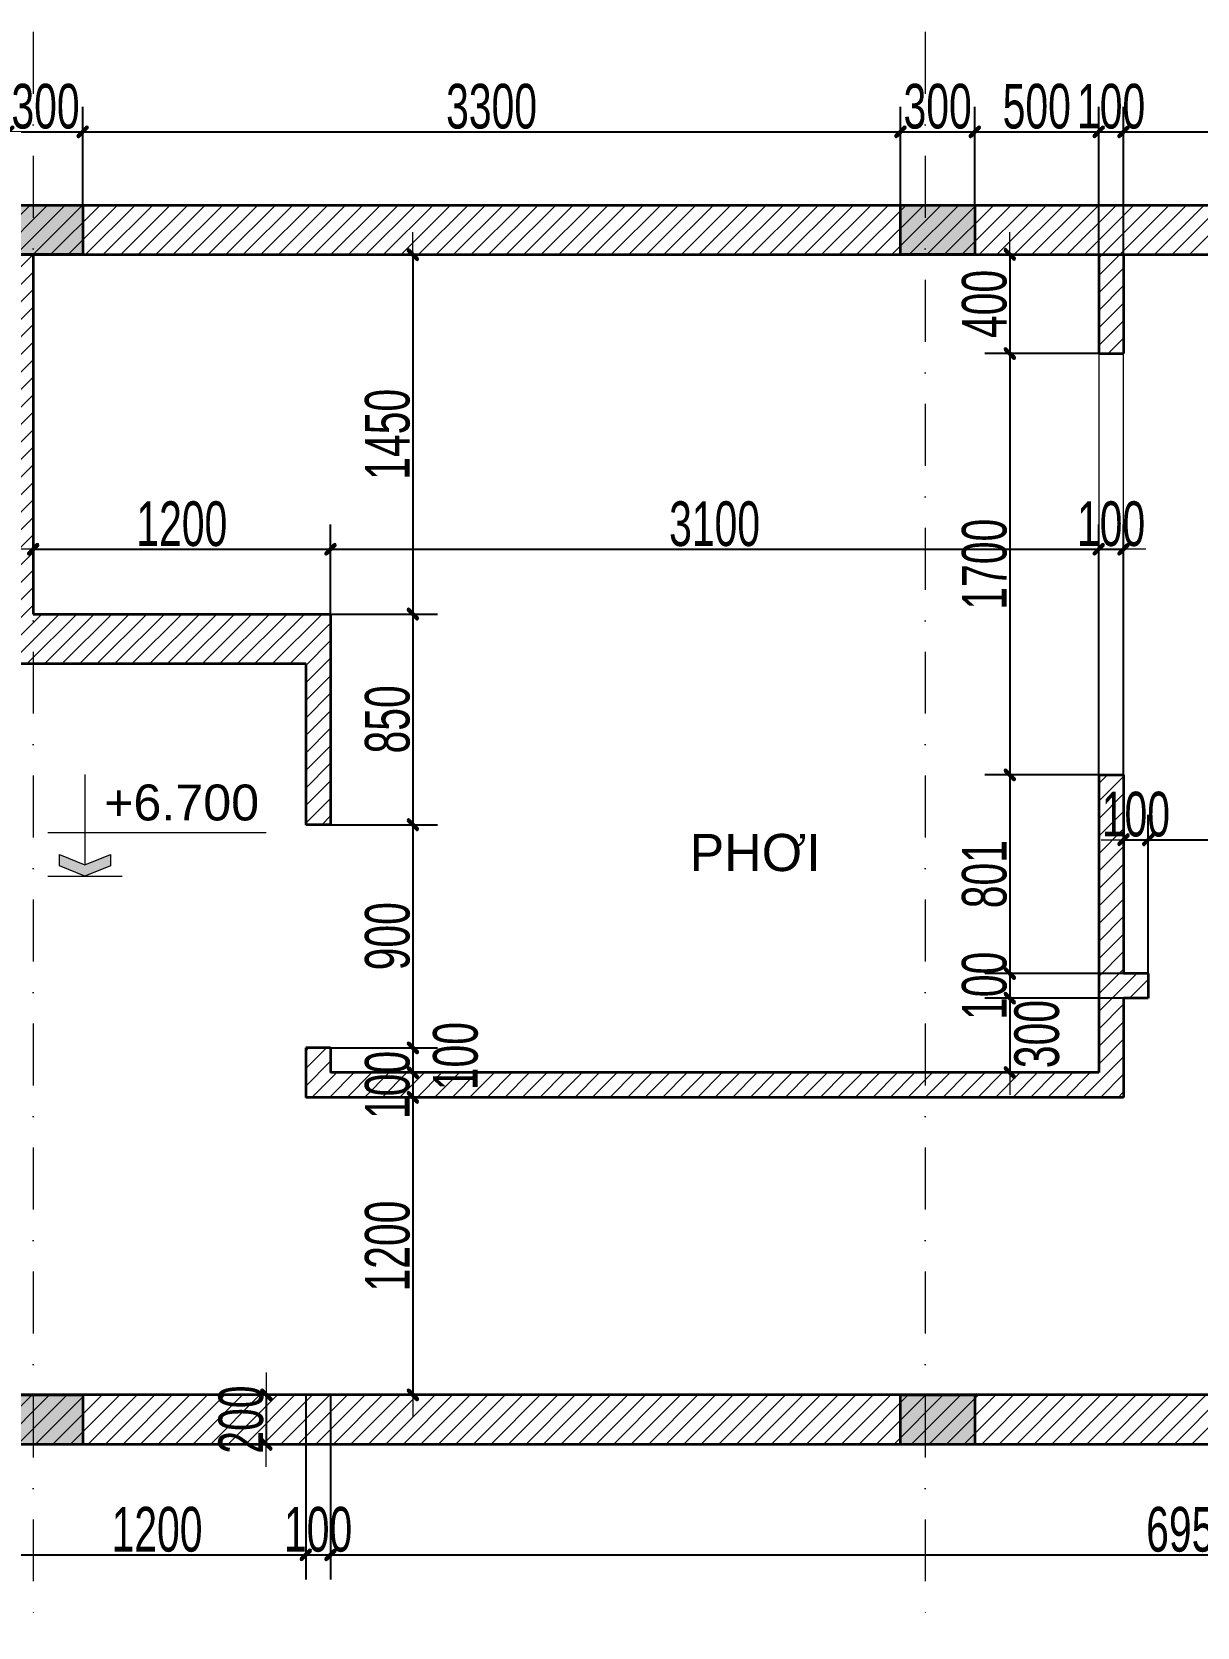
# Model space of a CAD drawing. Header units: inches. Extents: x 921646 to 2157952, y -92667 to 262089.
# Drawn here: x 2032898 to 2037600, y 117582 to 124017 of the extents above; entities that cross this region are included whole.
import ezdxf
from ezdxf.enums import TextEntityAlignment as Align

# ---------------------------------------------------------------- set-up
doc = ezdxf.new("R2010")
doc.units = ezdxf.units.IN
doc.header["$MEASUREMENT"] = 0
doc.linetypes.add('DASHDOT', pattern=[1, 0.5, -0.25, 0, -0.25])
doc.layers.get('0').update_dxf_attribs({"lineweight": 9})
doc.layers.get('DEFPOINTS').update_dxf_attribs({"lineweight": 9})
for name, color, linetype, lineweight in [('00 gach chiu lua', 30, 'Continuous', 13), ('01-WALL', 10, 'Continuous', 35), ('04-TRUC', 40, 'DASHDOT', 9), ('09-DIMOUT', 251, 'Continuous', 9), ('13-VATDUNG', 104, 'Continuous', 13), ('15 TEXT', 134, 'Continuous', 15)]:
    doc.layers.add(name, color=color, linetype=linetype, lineweight=lineweight)
doc.layers.add('02-TEXT', color=7, linetype='Continuous')
doc.styles.add('ARIAL', font='arial.ttf')
doc.styles.add('C', font='VHARIAL.TTF')
doc.styles.add('KICHTHUOC', font='VHELVCN.TTF', dxfattribs={"width": 0.8})
doc.dimstyles.new('Copy of 100', dxfattribs={"dimscale": 100, "dimtxt": 1.8, "dimasz": 0.003, "dimexe": 1, "dimexo": 0, "dimgap": 0.1, "dimtad": 1, "dimdec": 0, "dimdsep": 46, "dimtxsty": 'KICHTHUOC', "dimblk": '1A', "dimcen": 0.001, "dimdle": 1.5, "dimclrt": 3, "dimadec": 0, "dimazin": 0, "dimtfac": 1, "dimtdec": 0, "dimtix": 1, "dimtmove": 2, "dimatfit": 3, "dimldrblk": '1A', "dimfxl": 1, "dimtolj": 1, "dimtzin": 0, "dimarcsym": 0})

# ---------------------------------------------------------------- blocks, each defined once
blk = doc.blocks.new('DDDD')
at = {"layer": '09-DIMOUT'}
h = blk.add_hatch(color=256, dxfattribs=at)
h.dxf.hatch_style = 1
h.paths.add_polyline_path([(1648737.6, 63343.1), (1649037.6, 63343.1), (1649037.6, 63543.1), (1648737.6, 63543.1)])
at = {"layer": '01-WALL'}
blk.add_lwpolyline([(1648737.6, 63343.1), (1649037.6, 63343.1), (1649037.6, 63543.1), (1648737.6, 63543.1)], close=True, dxfattribs=at)
blk = doc.blocks.new('luoi')
at = {"layer": '04-TRUC', "ltscale": 500}
for p, q in [((1743021.8, 130292.8), (1743021.8, 123889.7)), ((1746621.8, 130292.8), (1746621.8, 123857)), ((1728931.1, 129594.3), (1752564.3, 129594.3)), ((1728830.4, 124594.3), (1752564.3, 124594.3))]:
    blk.add_line(p, q, dxfattribs=at)
at = {"layer": '09-DIMOUT', "xscale": -1, "rotation": 180}
for p in [(94184.2, 192937.4), (97784.2, 192937.4), (94184.2, 188137.4), (97784.2, 188137.4)]:
    blk.add_blockref('DDDD', p, dxfattribs=at)
blk = doc.blocks.new('tuog t3')
at = {"layer": '09-DIMOUT'}
h = blk.add_hatch(dxfattribs=at)
h.set_pattern_fill('ANSI31', color=256, scale=400)
h.set_pattern_definition([(45, (-289881.37, -102457.32), (-35.355339, 35.355339), [])])
h.paths.add_polyline_path([(1733121.8, 98844.5), (1732921.8, 98844.5), (1732921.8, 98644.5), (1733121.8, 98644.5)])
h.paths.add_polyline_path([(1735121.8, 98844.5), (1733321.8, 98844.5), (1733321.8, 98644.5), (1735121.8, 98644.5)])
h.paths.add_polyline_path([(1739321.8, 98844.5), (1735421.8, 98844.5), (1735421.8, 98644.5), (1739321.8, 98644.5)])
h.paths.add_polyline_path([(1736021.8, 99657.3), (1735921.8, 99657.3), (1735921.8, 98844.5), (1736021.8, 98844.5)])
h.paths.add_polyline_path([(1736021.8, 99944.5), (1735921.8, 99944.5), (1735921.8, 99657.3), (1736021.8, 99657.3)])
h.paths.add_polyline_path([(1736021.8, 103444.5), (1735921.8, 103444.5), (1735921.8, 102344.5), (1736021.8, 102344.5)], flags=16)
h.paths.add_polyline_path([(1751621.8, 103644.5), (1732921.8, 103644.5), (1732921.8, 103444.5), (1750421.8, 103444.5), (1751621.8, 103444.5), (1751621.8, 100544.5)])
h.paths.add_polyline_path([(1738621.8, 103444.5), (1738521.8, 103444.5), (1738521.8, 99844.5), (1738621.8, 99844.5), (1738621.8, 101544.5), (1738721.8, 101544.5), (1738721.8, 101644.5), (1738621.8, 101644.5)])
h.paths.add_polyline_path([(1739521.8, 103314.5), (1739221.8, 103314.5), (1739221.8, 103444.5), (1739121.8, 103444.5), (1739121.8, 103214.5), (1739521.8, 103214.5)], flags=17)
h.paths.add_polyline_path([(1739621.8, 103444.5), (1739521.8, 103444.5), (1739521.8, 103314.5), (1739521.8, 103214.5), (1739621.8, 103214.5)], flags=17)
h.paths.add_polyline_path([(1739621.8, 103214.5), (1739521.8, 103214.5), (1739521.8, 101644.5), (1739421.8, 101644.5), (1739421.8, 101544.5), (1739621.8, 101544.5)], flags=17)
h.paths.add_polyline_path([(1738621.8, 98944.5), (1738521.8, 98944.5), (1738521.8, 98844.5), (1738621.8, 98844.5)])
h.paths.add_polyline_path([(1742741.8, 98930.3), (1742711.3, 98944.5), (1742201.8, 98944.5), (1742201.8, 98844.5), (1742121.8, 98844.5), (1742121.8, 98944.5), (1742021.8, 98944.5), (1742021.8, 98844.5), (1739321.8, 98844.5), (1739321.8, 98644.5), (1751621.8, 98644.5), (1751621.8, 99657.3), (1751421.8, 99657.3), (1751421.8, 98794.5), (1751271.8, 98794.5), (1751171.8, 98794.5), (1749321.8, 98794.5), (1749321.8, 99644.5), (1749221.8, 99644.5), (1749221.8, 98844.5), (1742921.8, 98844.5), (1742921.8, 98944.5), (1742821.8, 98944.5), (1742821.8, 98844.5), (1742741.8, 98844.5)])
h.paths.add_polyline_path([(1751421.8, 99344.5), (1751171.8, 99344.5), (1751171.8, 98794.5), (1751271.8, 98794.5), (1751271.8, 99244.5), (1751421.8, 99244.5)], flags=16)
h.paths.add_polyline_path([(1751621.8, 100544.5), (1751321.8, 100544.5), (1751321.8, 100444.5), (1751421.8, 100444.5), (1751421.8, 99657.3), (1751621.8, 99657.3)])
h.paths.add_polyline_path([(1750821.8, 100544.5), (1748421.8, 100544.5), (1748421.8, 100444.5), (1749221.8, 100444.5), (1749221.8, 100344.5), (1749321.8, 100344.5), (1749321.8, 100444.5), (1750821.8, 100444.5)])
h.paths.add_polyline_path([(1747421.8, 100444.5), (1747521.8, 100444.5), (1747521.8, 100544.5), (1747421.8, 100544.5), (1747421.8, 101345.5), (1747321.8, 101345.5), (1747321.8, 100144.5), (1744221.8, 100144.5), (1744221.8, 100244.5), (1744121.8, 100244.5), (1744121.8, 100044.5), (1747421.8, 100044.5)])
h.paths.add_polyline_path([(1744221.8, 101994.5), (1743021.8, 101994.5), (1743021.8, 103444.5), (1742921.8, 103444.5), (1742921.8, 101794.5), (1744121.8, 101794.5), (1744121.8, 101144.5), (1744221.8, 101144.5)], flags=17)
h.paths.add_polyline_path([(1747421.8, 103444.5), (1747321.8, 103444.5), (1747321.8, 103045.5), (1747421.8, 103045.5)], flags=17)
at = {"layer": '01-WALL'}
for p, q in [((1732921.8, 103644.5), (1751621.8, 103644.5)), ((1732921.8, 103444.5), (1751321.8, 103444.5)), ((1743021.8, 103444.5), (1743021.8, 101994.5)), ((1747321.8, 103444.5), (1747321.8, 103045.5)), ((1747421.8, 103444.5), (1747421.8, 103045.5)), ((1747321.6, 103045.5), (1747421.8, 103045.5)), ((1743021.8, 101994.5), (1744221.8, 101994.5)), ((1744221.8, 101994.5), (1744221.8, 101144.5)), ((1742921.8, 101794.5), (1744121.8, 101794.5)), ((1744121.8, 101794.5), (1744121.8, 101144.5)), ((1747321.6, 101345.5), (1747421.8, 101345.5)), ((1747321.8, 101345.5), (1747321.8, 100144.5)), ((1747421.8, 101345.5), (1747421.8, 100544.5)), ((1744221.8, 101144.5), (1744121.8, 101144.5)), ((1747521.8, 100544.5), (1747421.8, 100544.5)), ((1747521.8, 100544.5), (1747521.8, 100444.5)), ((1747521.8, 100444.5), (1747421.8, 100444.5)), ((1747421.8, 100444.5), (1747421.8, 100044.5)), ((1744121.8, 100244.5), (1744121.8, 100044.5)), ((1744221.8, 100244.5), (1744121.8, 100244.5)), ((1744221.8, 100244.5), (1744221.8, 100144.5)), ((1747321.8, 100144.5), (1744221.8, 100144.5)), ((1747421.8, 100044.5), (1744121.8, 100044.5)), ((1749221.8, 98844.5), (1742921.8, 98844.5)), ((1751621.8, 98644.5), (1732921.8, 98644.5))]:
    blk.add_line(p, q, dxfattribs=at)
blk = doc.blocks.new('cao do')
at = {"layer": '15 TEXT'}
h = blk.add_hatch(color=256, dxfattribs=at)
h.dxf.hatch_style = 1
h.paths.add_polyline_path([(155, 47.2), (261.2, 89.6), (261.2, 42.5), (155, 0), (48.9, 42.5), (48.9, 89.6)])
for p, q in [((0, 181.4), (911.3, 181.4)), ((0, 0), (310.1, 0))]:
    blk.add_line(p, q, dxfattribs=at)
blk.add_lwpolyline([(155, 423.6), (155, 47.2)], dxfattribs=at)
blk.add_lwpolyline([(155, 47.2), (261.2, 89.6), (261.2, 42.5), (155, 0), (48.9, 42.5), (48.9, 89.6)], close=True, dxfattribs=at)
at = {"layer": '15 TEXT', "color": 3, "style": 'ARIAL'}
blk.add_attdef('%%P0,000', text='', height=150, dxfattribs=at).set_placement((558.5, 306.7), align=Align.MIDDLE_CENTER)
blk = doc.blocks.new('KTHUOC')
blk.add_hatch(color=256).paths.add_polyline_path([(-71, -42), (42, 71, -1), (71, 42), (-42, -71, -1)])
for p, q in [((-14, 14), (14, -14)), ((0, -200), (0, 200)), ((-300, 0), (300, 0))]:
    blk.add_line(p, q)
for points in [[(42, 71), (-71, -42)], [(-42, -71), (71, 42)]]:
    blk.add_lwpolyline(points)
for centre, start, end in [((57, 57), 315, 135), ((-57, -57), 135, 315)]:
    blk.add_arc(centre, 20, start, end)
blk = doc.blocks.new('1A')
at = {"layer": '00 gach chiu lua'}
blk.add_blockref('KTHUOC', (0, 0), dxfattribs=at)
blk = doc.blocks.new('*D331')
at = {"layer": '09-DIMOUT', "color": 0, "lineweight": -2, "transparency": 16777216}
for p, q in [((2032803.2, 123118.9), (2032803.2, 123714.6)), ((2033103.2, 123118.9), (2033103.2, 123714.6)), ((2032803.5, 123614.6), (2033102.9, 123614.6))]:
    blk.add_line(p, q, dxfattribs=at)
at = {"layer": 'DEFPOINTS', "color": 0, "transparency": 16777216}
for p in [(2033103.2, 123614.6), (2032803.2, 123118.9), (2033103.2, 123118.9)]:
    blk.add_point(p, dxfattribs=at)
at = {"layer": '09-DIMOUT', "color": 0, "lineweight": -2, "transparency": 16777216, "xscale": 0.3, "yscale": 0.3, "zscale": 0.3, "rotation": 180}
blk.add_blockref('1A', (2032803.2, 123614.6), dxfattribs=at)
at = {"layer": '09-DIMOUT', "color": 0, "lineweight": -2, "transparency": 16777216, "xscale": 0.3, "yscale": 0.3, "zscale": 0.3}
blk.add_blockref('1A', (2033103.2, 123614.6), dxfattribs=at)
at = {"layer": '09-DIMOUT', "color": 3, "transparency": 16777216, "insert": (2032953.2, 123716.6), "char_height": 180, "attachment_point": 5, "style": 'KICHTHUOC'}
blk.add_mtext('\\A1;300', dxfattribs=at)
blk = doc.blocks.new('*D332')
at = {"layer": '09-DIMOUT', "color": 0, "lineweight": -2, "transparency": 16777216}
for p, q in [((2033103.2, 123318.9), (2033103.2, 123714.6)), ((2036403.2, 123318.9), (2036403.2, 123714.6)), ((2033103.5, 123614.6), (2036402.9, 123614.6))]:
    blk.add_line(p, q, dxfattribs=at)
at = {"layer": 'DEFPOINTS', "color": 0, "transparency": 16777216}
for p in [(2036403.2, 123614.6), (2033103.2, 123318.9), (2036403.2, 123318.9)]:
    blk.add_point(p, dxfattribs=at)
at = {"layer": '09-DIMOUT', "color": 0, "lineweight": -2, "transparency": 16777216, "xscale": 0.3, "yscale": 0.3, "zscale": 0.3, "rotation": 180}
blk.add_blockref('1A', (2033103.2, 123614.6), dxfattribs=at)
at = {"layer": '09-DIMOUT', "color": 0, "lineweight": -2, "transparency": 16777216, "xscale": 0.3, "yscale": 0.3, "zscale": 0.3}
blk.add_blockref('1A', (2036403.2, 123614.6), dxfattribs=at)
at = {"layer": '09-DIMOUT', "color": 3, "transparency": 16777216, "insert": (2034753.2, 123716.6), "char_height": 180, "attachment_point": 5, "style": 'KICHTHUOC'}
blk.add_mtext('\\A1;3300', dxfattribs=at)
blk = doc.blocks.new('*D342')
at = {"layer": '09-DIMOUT', "color": 0, "lineweight": -2, "transparency": 16777216}
for p, q in [((2034003.2, 118518.9), (2034003.2, 117773.2)), ((2032803.2, 118418.9), (2032803.2, 117773.2)), ((2032803.5, 117873.2), (2034002.9, 117873.2))]:
    blk.add_line(p, q, dxfattribs=at)
at = {"layer": 'DEFPOINTS', "color": 0, "transparency": 16777216}
for p in [(2034003.2, 118518.9), (2032803.2, 118418.9), (2034003.2, 117873.2)]:
    blk.add_point(p, dxfattribs=at)
at = {"layer": '09-DIMOUT', "color": 0, "lineweight": -2, "transparency": 16777216, "xscale": 0.3, "yscale": 0.3, "zscale": 0.3, "rotation": 180}
blk.add_blockref('1A', (2032803.2, 117873.2), dxfattribs=at)
at = {"layer": '09-DIMOUT', "color": 0, "lineweight": -2, "transparency": 16777216, "xscale": 0.3, "yscale": 0.3, "zscale": 0.3}
blk.add_blockref('1A', (2034003.2, 117873.2), dxfattribs=at)
at = {"layer": '09-DIMOUT', "color": 3, "transparency": 16777216, "insert": (2033403.2, 117975.1), "char_height": 180, "attachment_point": 5, "style": 'KICHTHUOC'}
blk.add_mtext('\\A1;1200', dxfattribs=at)
blk = doc.blocks.new('*D343')
at = {"layer": '09-DIMOUT', "color": 0, "lineweight": -2, "transparency": 16777216}
for p, q in [((2034003.2, 118518.9), (2034003.2, 117773.2)), ((2034103.2, 118518.9), (2034103.2, 117773.2)), ((2034002.9, 117873.2), (2034002.6, 117873.2)), ((2034003.2, 117873.2), (2034103.2, 117873.2)), ((2034103.5, 117873.2), (2034103.8, 117873.2))]:
    blk.add_line(p, q, dxfattribs=at)
at = {"layer": 'DEFPOINTS', "color": 0, "transparency": 16777216}
for p in [(2034003.2, 118518.9), (2034103.2, 118518.9), (2034103.2, 117873.2)]:
    blk.add_point(p, dxfattribs=at)
at = {"layer": '09-DIMOUT', "color": 0, "lineweight": -2, "transparency": 16777216, "xscale": 0.3, "yscale": 0.3, "zscale": 0.3}
blk.add_blockref('1A', (2034003.2, 117873.2), dxfattribs=at)
at = {"layer": '09-DIMOUT', "color": 0, "lineweight": -2, "transparency": 16777216, "xscale": 0.3, "yscale": 0.3, "zscale": 0.3, "rotation": 180}
blk.add_blockref('1A', (2034103.2, 117873.2), dxfattribs=at)
at = {"layer": '09-DIMOUT', "color": 3, "transparency": 16777216, "insert": (2034053.2, 117975.1), "char_height": 180, "attachment_point": 5, "style": 'KICHTHUOC'}
blk.add_mtext('\\A1;100', dxfattribs=at)
blk = doc.blocks.new('*D344')
at = {"layer": '09-DIMOUT', "color": 0, "lineweight": -2, "transparency": 16777216}
for p, q in [((2034103.2, 118518.9), (2034103.2, 117773.2)), ((2041053.2, 118518.9), (2041053.2, 117773.2)), ((2034103.5, 117873.2), (2041052.9, 117873.2))]:
    blk.add_line(p, q, dxfattribs=at)
at = {"layer": 'DEFPOINTS', "color": 0, "transparency": 16777216}
for p in [(2034103.2, 118518.9), (2041053.2, 118518.9), (2041053.2, 117873.2)]:
    blk.add_point(p, dxfattribs=at)
at = {"layer": '09-DIMOUT', "color": 0, "lineweight": -2, "transparency": 16777216, "xscale": 0.3, "yscale": 0.3, "zscale": 0.3, "rotation": 180}
blk.add_blockref('1A', (2034103.2, 117873.2), dxfattribs=at)
at = {"layer": '09-DIMOUT', "color": 0, "lineweight": -2, "transparency": 16777216, "xscale": 0.3, "yscale": 0.3, "zscale": 0.3}
blk.add_blockref('1A', (2041053.2, 117873.2), dxfattribs=at)
at = {"layer": '09-DIMOUT', "color": 3, "transparency": 16777216, "insert": (2037578.2, 117975.1), "char_height": 180, "attachment_point": 5, "style": 'KICHTHUOC'}
blk.add_mtext('\\A1;6950', dxfattribs=at)
blk = doc.blocks.new('*D358')
at = {"layer": '09-DIMOUT', "color": 0, "lineweight": -2, "transparency": 16777216}
for p, q in [((2034003.2, 118518.9), (2033744.2, 118518.9)), ((2033844.2, 118519.2), (2033844.2, 118519.5)), ((2033844.2, 118518.9), (2033844.2, 118318.9)), ((2034003.2, 118318.9), (2033744.2, 118318.9)), ((2033844.2, 118318.6), (2033844.2, 118318.3))]:
    blk.add_line(p, q, dxfattribs=at)
at = {"layer": 'DEFPOINTS', "color": 0, "transparency": 16777216}
for p in [(2034003.2, 118518.9), (2033844.2, 118318.9), (2034003.2, 118318.9)]:
    blk.add_point(p, dxfattribs=at)
at = {"layer": '09-DIMOUT', "color": 0, "lineweight": -2, "transparency": 16777216, "xscale": 0.3, "yscale": 0.3, "zscale": 0.3}
for p, rotation in [((2033844.2, 118518.9), 270), ((2033844.2, 118318.9), 90)]:
    blk.add_blockref('1A', p, dxfattribs=dict(at, rotation=rotation))
at = {"layer": '09-DIMOUT', "color": 3, "transparency": 16777216, "insert": (2033742.3, 118418.9), "char_height": 180, "attachment_point": 5, "rotation": 90, "style": 'KICHTHUOC'}
blk.add_mtext('\\A1;200', dxfattribs=at)
blk = doc.blocks.new('*D371')
at = {"layer": '09-DIMOUT', "color": 0, "lineweight": -2, "transparency": 16777216}
for p, q in [((2036403.2, 123318.9), (2036403.2, 123714.6)), ((2036703.2, 123318.9), (2036703.2, 123714.6)), ((2036403.5, 123614.6), (2036702.9, 123614.6))]:
    blk.add_line(p, q, dxfattribs=at)
at = {"layer": 'DEFPOINTS', "color": 0, "transparency": 16777216}
for p in [(2036703.2, 123614.6), (2036403.2, 123318.9), (2036703.2, 123318.9)]:
    blk.add_point(p, dxfattribs=at)
at = {"layer": '09-DIMOUT', "color": 0, "lineweight": -2, "transparency": 16777216, "xscale": 0.3, "yscale": 0.3, "zscale": 0.3, "rotation": 180}
blk.add_blockref('1A', (2036403.2, 123614.6), dxfattribs=at)
at = {"layer": '09-DIMOUT', "color": 0, "lineweight": -2, "transparency": 16777216, "xscale": 0.3, "yscale": 0.3, "zscale": 0.3}
blk.add_blockref('1A', (2036703.2, 123614.6), dxfattribs=at)
at = {"layer": '09-DIMOUT', "color": 3, "transparency": 16777216, "insert": (2036553.2, 123716.6), "char_height": 180, "attachment_point": 5, "style": 'KICHTHUOC'}
blk.add_mtext('\\A1;300', dxfattribs=at)
blk = doc.blocks.new('*D372')
at = {"layer": '09-DIMOUT', "color": 0, "lineweight": -2, "transparency": 16777216}
for p, q in [((2037303.2, 123118.9), (2037303.2, 123714.6)), ((2040303.2, 123318.9), (2040303.2, 123714.6)), ((2037303.5, 123614.6), (2040302.9, 123614.6))]:
    blk.add_line(p, q, dxfattribs=at)
at = {"layer": 'DEFPOINTS', "color": 0, "transparency": 16777216}
for p in [(2040303.2, 123614.6), (2040303.2, 123318.9), (2037303.2, 123118.9)]:
    blk.add_point(p, dxfattribs=at)
at = {"layer": '09-DIMOUT', "color": 0, "lineweight": -2, "transparency": 16777216, "xscale": 0.3, "yscale": 0.3, "zscale": 0.3, "rotation": 180}
blk.add_blockref('1A', (2037303.2, 123614.6), dxfattribs=at)
at = {"layer": '09-DIMOUT', "color": 0, "lineweight": -2, "transparency": 16777216, "xscale": 0.3, "yscale": 0.3, "zscale": 0.3}
blk.add_blockref('1A', (2040303.2, 123614.6), dxfattribs=at)
at = {"layer": '09-DIMOUT', "color": 3, "transparency": 16777216, "insert": (2038803.2, 123716.6), "char_height": 180, "attachment_point": 5, "style": 'KICHTHUOC'}
blk.add_mtext('\\A1;3000', dxfattribs=at)
blk = doc.blocks.new('*D994')
at = {"layer": '09-DIMOUT', "color": 0, "lineweight": -2, "transparency": 16777216}
for p, q in [((2036703.2, 123318.9), (2036703.2, 123714.6)), ((2037203.2, 123118.9), (2037203.2, 123714.6)), ((2036703.5, 123614.6), (2037202.9, 123614.6))]:
    blk.add_line(p, q, dxfattribs=at)
at = {"layer": 'DEFPOINTS', "color": 0, "transparency": 16777216}
for p in [(2037203.2, 123614.6), (2036703.2, 123318.9), (2037203.2, 123118.9)]:
    blk.add_point(p, dxfattribs=at)
at = {"layer": '09-DIMOUT', "color": 0, "lineweight": -2, "transparency": 16777216, "xscale": 0.3, "yscale": 0.3, "zscale": 0.3, "rotation": 180}
blk.add_blockref('1A', (2036703.2, 123614.6), dxfattribs=at)
at = {"layer": '09-DIMOUT', "color": 0, "lineweight": -2, "transparency": 16777216, "xscale": 0.3, "yscale": 0.3, "zscale": 0.3}
blk.add_blockref('1A', (2037203.2, 123614.6), dxfattribs=at)
at = {"layer": '09-DIMOUT', "color": 3, "transparency": 16777216, "insert": (2036953.2, 123716.6), "char_height": 180, "attachment_point": 5, "style": 'KICHTHUOC'}
blk.add_mtext('\\A1;500', dxfattribs=at)
blk = doc.blocks.new('*D995')
at = {"layer": '09-DIMOUT', "color": 0, "lineweight": -2, "transparency": 16777216}
for p, q in [((2037203.2, 123118.9), (2037203.2, 123714.6)), ((2037303.2, 123118.9), (2037303.2, 123714.6)), ((2037202.9, 123614.6), (2037202.6, 123614.6)), ((2037203.2, 123614.6), (2037303.2, 123614.6)), ((2037303.5, 123614.6), (2037303.8, 123614.6))]:
    blk.add_line(p, q, dxfattribs=at)
at = {"layer": 'DEFPOINTS', "color": 0, "transparency": 16777216}
for p in [(2037303.2, 123614.6), (2037203.2, 123118.9), (2037303.2, 123118.9)]:
    blk.add_point(p, dxfattribs=at)
at = {"layer": '09-DIMOUT', "color": 0, "lineweight": -2, "transparency": 16777216, "xscale": 0.3, "yscale": 0.3, "zscale": 0.3}
blk.add_blockref('1A', (2037203.2, 123614.6), dxfattribs=at)
at = {"layer": '09-DIMOUT', "color": 0, "lineweight": -2, "transparency": 16777216, "xscale": 0.3, "yscale": 0.3, "zscale": 0.3, "rotation": 180}
blk.add_blockref('1A', (2037303.2, 123614.6), dxfattribs=at)
at = {"layer": '09-DIMOUT', "color": 3, "transparency": 16777216, "insert": (2037253.2, 123716.6), "char_height": 180, "attachment_point": 5, "style": 'KICHTHUOC'}
blk.add_mtext('\\A1;100', dxfattribs=at)
blk = doc.blocks.new('*D996')
at = {"layer": '09-DIMOUT', "color": 0, "lineweight": -2, "transparency": 16777216}
for p, q in [((2033103.2, 123118.9), (2034535.3, 123118.9)), ((2034435.3, 123118.6), (2034435.3, 121669.2)), ((2032903.2, 121668.9), (2034535.3, 121668.9))]:
    blk.add_line(p, q, dxfattribs=at)
at = {"layer": 'DEFPOINTS', "color": 0, "transparency": 16777216}
for p in [(2033103.2, 123118.9), (2032903.2, 121668.9), (2034435.3, 121668.9)]:
    blk.add_point(p, dxfattribs=at)
at = {"layer": '09-DIMOUT', "color": 0, "lineweight": -2, "transparency": 16777216, "xscale": 0.3, "yscale": 0.3, "zscale": 0.3}
for p, rotation in [((2034435.3, 123118.9), 90), ((2034435.3, 121668.9), 270)]:
    blk.add_blockref('1A', p, dxfattribs=dict(at, rotation=rotation))
at = {"layer": '09-DIMOUT', "color": 3, "transparency": 16777216, "insert": (2034333.4, 122393.9), "char_height": 180, "attachment_point": 5, "rotation": 90, "style": 'KICHTHUOC'}
blk.add_mtext('\\A1;1450', dxfattribs=at)
blk = doc.blocks.new('*D997')
at = {"layer": '09-DIMOUT', "color": 0, "lineweight": -2, "transparency": 16777216}
for p, q in [((2034103.2, 121668.9), (2034535.3, 121668.9)), ((2034435.3, 121668.6), (2034435.3, 120819.2)), ((2034103.2, 120818.9), (2034535.3, 120818.9))]:
    blk.add_line(p, q, dxfattribs=at)
at = {"layer": 'DEFPOINTS', "color": 0, "transparency": 16777216}
for p in [(2034103.2, 121668.9), (2034103.2, 120818.9), (2034435.3, 120818.9)]:
    blk.add_point(p, dxfattribs=at)
at = {"layer": '09-DIMOUT', "color": 0, "lineweight": -2, "transparency": 16777216, "xscale": 0.3, "yscale": 0.3, "zscale": 0.3}
for p, rotation in [((2034435.3, 121668.9), 90), ((2034435.3, 120818.9), 270)]:
    blk.add_blockref('1A', p, dxfattribs=dict(at, rotation=rotation))
at = {"layer": '09-DIMOUT', "color": 3, "transparency": 16777216, "insert": (2034333.4, 121243.9), "char_height": 180, "attachment_point": 5, "rotation": 90, "style": 'KICHTHUOC'}
blk.add_mtext('\\A1;850', dxfattribs=at)
blk = doc.blocks.new('*D998')
at = {"layer": '09-DIMOUT', "color": 0, "lineweight": -2, "transparency": 16777216}
for p, q in [((2034103.2, 120818.9), (2034535.3, 120818.9)), ((2034435.3, 120818.6), (2034435.3, 119919.2)), ((2034103.2, 119918.9), (2034535.3, 119918.9))]:
    blk.add_line(p, q, dxfattribs=at)
at = {"layer": 'DEFPOINTS', "color": 0, "transparency": 16777216}
for p in [(2034103.2, 120818.9), (2034103.2, 119918.9), (2034435.3, 119918.9)]:
    blk.add_point(p, dxfattribs=at)
at = {"layer": '09-DIMOUT', "color": 0, "lineweight": -2, "transparency": 16777216, "xscale": 0.3, "yscale": 0.3, "zscale": 0.3}
for p, rotation in [((2034435.3, 120818.9), 90), ((2034435.3, 119918.9), 270)]:
    blk.add_blockref('1A', p, dxfattribs=dict(at, rotation=rotation))
at = {"layer": '09-DIMOUT', "color": 3, "transparency": 16777216, "insert": (2034333.4, 120368.9), "char_height": 180, "attachment_point": 5, "rotation": 90, "style": 'KICHTHUOC'}
blk.add_mtext('\\A1;900', dxfattribs=at)
blk = doc.blocks.new('*D999')
at = {"layer": '09-DIMOUT', "color": 0, "lineweight": -2, "transparency": 16777216}
for p, q in [((2034103.2, 119818.9), (2034535.3, 119818.9)), ((2034435.3, 119819.2), (2034435.3, 119819.5)), ((2034435.3, 119818.9), (2034435.3, 119718.9)), ((2034102.4, 119718.9), (2034535.3, 119718.9)), ((2034435.3, 119718.6), (2034435.3, 119718.3))]:
    blk.add_line(p, q, dxfattribs=at)
at = {"layer": 'DEFPOINTS', "color": 0, "transparency": 16777216}
for p in [(2034103.2, 119818.9), (2034102.4, 119718.9), (2034435.3, 119718.9)]:
    blk.add_point(p, dxfattribs=at)
at = {"layer": '09-DIMOUT', "color": 0, "lineweight": -2, "transparency": 16777216, "xscale": 0.3, "yscale": 0.3, "zscale": 0.3}
for p, rotation in [((2034435.3, 119818.9), 270), ((2034435.3, 119718.9), 90)]:
    blk.add_blockref('1A', p, dxfattribs=dict(at, rotation=rotation))
at = {"layer": '09-DIMOUT', "color": 3, "transparency": 16777216, "insert": (2034333.4, 119768.9), "char_height": 180, "attachment_point": 5, "rotation": 90, "style": 'KICHTHUOC'}
blk.add_mtext('\\A1;100', dxfattribs=at)
blk = doc.blocks.new('*D1000')
at = {"layer": '09-DIMOUT', "color": 0, "lineweight": -2, "transparency": 16777216}
for p, q in [((2034003.2, 119718.9), (2034535.3, 119718.9)), ((2034435.3, 119718.6), (2034435.3, 118519.2)), ((2034003.2, 118518.9), (2034535.3, 118518.9))]:
    blk.add_line(p, q, dxfattribs=at)
at = {"layer": 'DEFPOINTS', "color": 0, "transparency": 16777216}
for p in [(2034003.2, 119718.9), (2034003.2, 118518.9), (2034435.3, 118518.9)]:
    blk.add_point(p, dxfattribs=at)
at = {"layer": '09-DIMOUT', "color": 0, "lineweight": -2, "transparency": 16777216, "xscale": 0.3, "yscale": 0.3, "zscale": 0.3}
for p, rotation in [((2034435.3, 119718.9), 90), ((2034435.3, 118518.9), 270)]:
    blk.add_blockref('1A', p, dxfattribs=dict(at, rotation=rotation))
at = {"layer": '09-DIMOUT', "color": 3, "transparency": 16777216, "insert": (2034333.4, 119118.9), "char_height": 180, "attachment_point": 5, "rotation": 90, "style": 'KICHTHUOC'}
blk.add_mtext('\\A1;1200', dxfattribs=at)
blk = doc.blocks.new('*D1001')
at = {"layer": '09-DIMOUT', "color": 0, "lineweight": -2, "transparency": 16777216}
for p, q in [((2034103.2, 119918.9), (2034535.3, 119918.9)), ((2034435.3, 119918.6), (2034435.3, 119819.2)), ((2034103.2, 119818.9), (2034535.3, 119818.9))]:
    blk.add_line(p, q, dxfattribs=at)
at = {"layer": 'DEFPOINTS', "color": 0, "transparency": 16777216}
for p in [(2034103.2, 119918.9), (2034103.2, 119818.9), (2034435.3, 119818.9)]:
    blk.add_point(p, dxfattribs=at)
at = {"layer": '09-DIMOUT', "color": 0, "lineweight": -2, "transparency": 16777216, "xscale": 0.3, "yscale": 0.3, "zscale": 0.3}
for p, rotation in [((2034435.3, 119918.9), 90), ((2034435.3, 119818.9), 270)]:
    blk.add_blockref('1A', p, dxfattribs=dict(at, rotation=rotation))
at = {"layer": '09-DIMOUT', "color": 3, "transparency": 16777216, "insert": (2034608.2, 119885.2), "char_height": 180, "attachment_point": 5, "rotation": 90, "style": 'KICHTHUOC'}
blk.add_mtext('\\A1;100', dxfattribs=at)
blk = doc.blocks.new('*D1002')
at = {"layer": '09-DIMOUT', "color": 0, "lineweight": -2, "transparency": 16777216}
for p, q in [((2032903.2, 121668.9), (2032903.2, 122030.2)), ((2034103.2, 121668.9), (2034103.2, 122030.2)), ((2032903.5, 121930.2), (2034102.9, 121930.2))]:
    blk.add_line(p, q, dxfattribs=at)
at = {"layer": 'DEFPOINTS', "color": 0, "transparency": 16777216}
for p in [(2034103.2, 121930.2), (2032903.2, 121668.9), (2034103.2, 121668.9)]:
    blk.add_point(p, dxfattribs=at)
at = {"layer": '09-DIMOUT', "color": 0, "lineweight": -2, "transparency": 16777216, "xscale": 0.3, "yscale": 0.3, "zscale": 0.3, "rotation": 180}
blk.add_blockref('1A', (2032903.2, 121930.2), dxfattribs=at)
at = {"layer": '09-DIMOUT', "color": 0, "lineweight": -2, "transparency": 16777216, "xscale": 0.3, "yscale": 0.3, "zscale": 0.3}
blk.add_blockref('1A', (2034103.2, 121930.2), dxfattribs=at)
at = {"layer": '09-DIMOUT', "color": 3, "transparency": 16777216, "insert": (2033503.2, 122032.1), "char_height": 180, "attachment_point": 5, "style": 'KICHTHUOC'}
blk.add_mtext('\\A1;1200', dxfattribs=at)
blk = doc.blocks.new('*D1003')
at = {"layer": '09-DIMOUT', "color": 0, "lineweight": -2, "transparency": 16777216}
for p, q in [((2034103.2, 121668.9), (2034103.2, 122030.2)), ((2037203, 121019.9), (2037203, 122030.2)), ((2034103.5, 121930.2), (2037202.7, 121930.2))]:
    blk.add_line(p, q, dxfattribs=at)
at = {"layer": 'DEFPOINTS', "color": 0, "transparency": 16777216}
for p in [(2037203, 121930.2), (2034103.2, 121668.9), (2037203, 121019.9)]:
    blk.add_point(p, dxfattribs=at)
at = {"layer": '09-DIMOUT', "color": 0, "lineweight": -2, "transparency": 16777216, "xscale": 0.3, "yscale": 0.3, "zscale": 0.3, "rotation": 180}
blk.add_blockref('1A', (2034103.2, 121930.2), dxfattribs=at)
at = {"layer": '09-DIMOUT', "color": 0, "lineweight": -2, "transparency": 16777216, "xscale": 0.3, "yscale": 0.3, "zscale": 0.3}
blk.add_blockref('1A', (2037203, 121930.2), dxfattribs=at)
at = {"layer": '09-DIMOUT', "color": 3, "transparency": 16777216, "insert": (2035653.1, 122032.1), "char_height": 180, "attachment_point": 5, "style": 'KICHTHUOC'}
blk.add_mtext('\\A1;3100', dxfattribs=at)
blk = doc.blocks.new('*D1004')
at = {"layer": '09-DIMOUT', "color": 0, "lineweight": -2, "transparency": 16777216}
for p, q in [((2037203, 121019.9), (2037203, 122030.2)), ((2037303.2, 121019.9), (2037303.2, 122030.2)), ((2037202.7, 121930.2), (2037202.4, 121930.2)), ((2037203, 121930.2), (2037303.2, 121930.2)), ((2037303.5, 121930.2), (2037303.8, 121930.2))]:
    blk.add_line(p, q, dxfattribs=at)
at = {"layer": 'DEFPOINTS', "color": 0, "transparency": 16777216}
for p in [(2037303.2, 121930.2), (2037203, 121019.9), (2037303.2, 121019.9)]:
    blk.add_point(p, dxfattribs=at)
at = {"layer": '09-DIMOUT', "color": 0, "lineweight": -2, "transparency": 16777216, "xscale": 0.3, "yscale": 0.3, "zscale": 0.3}
blk.add_blockref('1A', (2037203, 121930.2), dxfattribs=at)
at = {"layer": '09-DIMOUT', "color": 0, "lineweight": -2, "transparency": 16777216, "xscale": 0.3, "yscale": 0.3, "zscale": 0.3, "rotation": 180}
blk.add_blockref('1A', (2037303.2, 121930.2), dxfattribs=at)
at = {"layer": '09-DIMOUT', "color": 3, "transparency": 16777216, "insert": (2037253.1, 122032.1), "char_height": 180, "attachment_point": 5, "style": 'KICHTHUOC'}
blk.add_mtext('\\A1;100', dxfattribs=at)
blk = doc.blocks.new('*D1005')
at = {"layer": '09-DIMOUT', "color": 0, "lineweight": -2, "transparency": 16777216}
for p, q in [((2037303.2, 120218.9), (2037303.2, 120858.4)), ((2037403.2, 120218.9), (2037403.2, 120858.4)), ((2037302.9, 120758.4), (2037302.6, 120758.4)), ((2037303.2, 120758.4), (2037403.2, 120758.4)), ((2037403.5, 120758.4), (2037403.8, 120758.4))]:
    blk.add_line(p, q, dxfattribs=at)
at = {"layer": 'DEFPOINTS', "color": 0, "transparency": 16777216}
for p in [(2037403.2, 120758.4), (2037303.2, 120218.9), (2037403.2, 120218.9)]:
    blk.add_point(p, dxfattribs=at)
at = {"layer": '09-DIMOUT', "color": 0, "lineweight": -2, "transparency": 16777216, "xscale": 0.3, "yscale": 0.3, "zscale": 0.3}
blk.add_blockref('1A', (2037303.2, 120758.4), dxfattribs=at)
at = {"layer": '09-DIMOUT', "color": 0, "lineweight": -2, "transparency": 16777216, "xscale": 0.3, "yscale": 0.3, "zscale": 0.3, "rotation": 180}
blk.add_blockref('1A', (2037403.2, 120758.4), dxfattribs=at)
at = {"layer": '09-DIMOUT', "color": 3, "transparency": 16777216, "insert": (2037353.2, 120860.4), "char_height": 180, "attachment_point": 5, "style": 'KICHTHUOC'}
blk.add_mtext('\\A1;100', dxfattribs=at)
blk = doc.blocks.new('*D1006')
at = {"layer": '09-DIMOUT', "color": 0, "lineweight": -2, "transparency": 16777216}
for p, q in [((2037403.2, 120218.9), (2037403.2, 120858.4)), ((2038303.2, 120218.9), (2038303.2, 120858.4)), ((2037403.5, 120758.4), (2038302.9, 120758.4))]:
    blk.add_line(p, q, dxfattribs=at)
at = {"layer": 'DEFPOINTS', "color": 0, "transparency": 16777216}
for p in [(2038303.2, 120758.4), (2037403.2, 120218.9), (2038303.2, 120218.9)]:
    blk.add_point(p, dxfattribs=at)
at = {"layer": '09-DIMOUT', "color": 0, "lineweight": -2, "transparency": 16777216, "xscale": 0.3, "yscale": 0.3, "zscale": 0.3, "rotation": 180}
blk.add_blockref('1A', (2037403.2, 120758.4), dxfattribs=at)
at = {"layer": '09-DIMOUT', "color": 0, "lineweight": -2, "transparency": 16777216, "xscale": 0.3, "yscale": 0.3, "zscale": 0.3}
blk.add_blockref('1A', (2038303.2, 120758.4), dxfattribs=at)
at = {"layer": '09-DIMOUT', "color": 3, "transparency": 16777216, "insert": (2037853.2, 120860.4), "char_height": 180, "attachment_point": 5, "style": 'KICHTHUOC'}
blk.add_mtext('\\A1;900', dxfattribs=at)
blk = doc.blocks.new('*D1012')
at = {"layer": '09-DIMOUT', "color": 0, "lineweight": -2, "transparency": 16777216}
for p, q in [((2037203.2, 123119.9), (2036744.3, 123119.9)), ((2036844.3, 123119.6), (2036844.3, 122720.2)), ((2037203.2, 122719.9), (2036744.3, 122719.9))]:
    blk.add_line(p, q, dxfattribs=at)
at = {"layer": 'DEFPOINTS', "color": 0, "transparency": 16777216}
for p in [(2037203.2, 123119.9), (2036844.3, 122719.9), (2037203.2, 122719.9)]:
    blk.add_point(p, dxfattribs=at)
at = {"layer": '09-DIMOUT', "color": 0, "lineweight": -2, "transparency": 16777216, "xscale": 0.3, "yscale": 0.3, "zscale": 0.3}
for p, rotation in [((2036844.3, 123119.9), 90), ((2036844.3, 122719.9), 270)]:
    blk.add_blockref('1A', p, dxfattribs=dict(at, rotation=rotation))
at = {"layer": '09-DIMOUT', "color": 3, "transparency": 16777216, "insert": (2036742.4, 122919.9), "char_height": 180, "attachment_point": 5, "rotation": 90, "style": 'KICHTHUOC'}
blk.add_mtext('\\A1;400', dxfattribs=at)
blk = doc.blocks.new('*D1013')
at = {"layer": '09-DIMOUT', "color": 0, "lineweight": -2, "transparency": 16777216}
for p, q in [((2037203.2, 122719.9), (2036744.3, 122719.9)), ((2036844.3, 122719.6), (2036844.3, 121020.2)), ((2037203, 121019.9), (2036744.3, 121019.9))]:
    blk.add_line(p, q, dxfattribs=at)
at = {"layer": 'DEFPOINTS', "color": 0, "transparency": 16777216}
for p in [(2037203.2, 122719.9), (2036844.3, 121019.9), (2037203, 121019.9)]:
    blk.add_point(p, dxfattribs=at)
at = {"layer": '09-DIMOUT', "color": 0, "lineweight": -2, "transparency": 16777216, "xscale": 0.3, "yscale": 0.3, "zscale": 0.3}
for p, rotation in [((2036844.3, 122719.9), 90), ((2036844.3, 121019.9), 270)]:
    blk.add_blockref('1A', p, dxfattribs=dict(at, rotation=rotation))
at = {"layer": '09-DIMOUT', "color": 3, "transparency": 16777216, "insert": (2036742.4, 121869.9), "char_height": 180, "attachment_point": 5, "rotation": 90, "style": 'KICHTHUOC'}
blk.add_mtext('\\A1;1700', dxfattribs=at)
blk = doc.blocks.new('*D1014')
at = {"layer": '09-DIMOUT', "color": 0, "lineweight": -2, "transparency": 16777216}
for p, q in [((2037203, 121019.9), (2036744.3, 121019.9)), ((2036844.3, 121019.6), (2036844.3, 120219.2)), ((2037303.2, 120218.9), (2036744.3, 120218.9))]:
    blk.add_line(p, q, dxfattribs=at)
at = {"layer": 'DEFPOINTS', "color": 0, "transparency": 16777216}
for p in [(2037203, 121019.9), (2036844.3, 120218.9), (2037303.2, 120218.9)]:
    blk.add_point(p, dxfattribs=at)
at = {"layer": '09-DIMOUT', "color": 0, "lineweight": -2, "transparency": 16777216, "xscale": 0.3, "yscale": 0.3, "zscale": 0.3}
for p, rotation in [((2036844.3, 121019.9), 90), ((2036844.3, 120218.9), 270)]:
    blk.add_blockref('1A', p, dxfattribs=dict(at, rotation=rotation))
at = {"layer": '09-DIMOUT', "color": 3, "transparency": 16777216, "insert": (2036742.4, 120619.4), "char_height": 180, "attachment_point": 5, "rotation": 90, "style": 'KICHTHUOC'}
blk.add_mtext('\\A1;801', dxfattribs=at)
blk = doc.blocks.new('*D1015')
at = {"layer": '09-DIMOUT', "color": 0, "lineweight": -2, "transparency": 16777216}
for p, q in [((2037303.2, 120218.9), (2036744.3, 120218.9)), ((2036844.3, 120219.2), (2036844.3, 120219.5)), ((2036844.3, 120218.9), (2036844.3, 120118.9)), ((2037303.2, 120118.9), (2036744.3, 120118.9)), ((2036844.3, 120118.6), (2036844.3, 120118.3))]:
    blk.add_line(p, q, dxfattribs=at)
at = {"layer": 'DEFPOINTS', "color": 0, "transparency": 16777216}
for p in [(2037303.2, 120218.9), (2036844.3, 120118.9), (2037303.2, 120118.9)]:
    blk.add_point(p, dxfattribs=at)
at = {"layer": '09-DIMOUT', "color": 0, "lineweight": -2, "transparency": 16777216, "xscale": 0.3, "yscale": 0.3, "zscale": 0.3}
for p, rotation in [((2036844.3, 120218.9), 270), ((2036844.3, 120118.9), 90)]:
    blk.add_blockref('1A', p, dxfattribs=dict(at, rotation=rotation))
at = {"layer": '09-DIMOUT', "color": 3, "transparency": 16777216, "insert": (2036742.4, 120168.9), "char_height": 180, "attachment_point": 5, "rotation": 90, "style": 'KICHTHUOC'}
blk.add_mtext('\\A1;100', dxfattribs=at)
blk = doc.blocks.new('*D1016')
at = {"layer": '09-DIMOUT', "color": 0, "lineweight": -2, "transparency": 16777216}
for p, q in [((2037303.2, 120118.9), (2036744.3, 120118.9)), ((2036844.3, 120118.6), (2036844.3, 119819.2)), ((2037203.2, 119818.9), (2036744.3, 119818.9))]:
    blk.add_line(p, q, dxfattribs=at)
at = {"layer": 'DEFPOINTS', "color": 0, "transparency": 16777216}
for p in [(2037303.2, 120118.9), (2036844.3, 119818.9), (2037203.2, 119818.9)]:
    blk.add_point(p, dxfattribs=at)
at = {"layer": '09-DIMOUT', "color": 0, "lineweight": -2, "transparency": 16777216, "xscale": 0.3, "yscale": 0.3, "zscale": 0.3}
for p, rotation in [((2036844.3, 120118.9), 90), ((2036844.3, 119818.9), 270)]:
    blk.add_blockref('1A', p, dxfattribs=dict(at, rotation=rotation))
at = {"layer": '09-DIMOUT', "color": 3, "transparency": 16777216, "insert": (2036954.1, 119974.2), "char_height": 180, "attachment_point": 5, "rotation": 90, "style": 'KICHTHUOC'}
blk.add_mtext('\\A1;300', dxfattribs=at)

msp = doc.modelspace()

# ---------------------------------------------------------------- linework, layer by layer
at = {"layer": '09-DIMOUT'}
msp.add_lwpolyline([(2037303.2, 122719.9), (2037203, 122719.9), (2037203, 121019.9), (2037303.2, 121019.9)], close=True, dxfattribs=at)

# ---------------------------------------------------------------- block references
msp.add_blockref('luoi', (289881.4, -6275.3), dxfattribs=at)
at = {"layer": '13-VATDUNG'}
msp.add_blockref('tuog t3', (289881.4, 19674.4), dxfattribs=at)
at = {"layer": '15 TEXT', "xscale": 0.9671879849873873, "yscale": 0.9671879849873873, "zscale": 0.9671879849873873}
msp.add_blockref('cao do', (2032962.2, 120611.9), dxfattribs=at).add_auto_attribs({'%%P0,000': '+6.700'})

# ---------------------------------------------------------------- texts
at = {"layer": '02-TEXT', "style": 'C'}
msp.add_text('PH¥I', height=150, dxfattribs=at).set_placement((2035816.7, 120631.8), align=Align.CENTER)

# ---------------------------------------------------------------- dimensions: what is measured, and where the dimension line sits
at = {"layer": '09-DIMOUT'}
for base, p1, p2, picture, middle in [((2033103.2, 123614.6), (2032803.2, 123118.9), (2033103.2, 123118.9), '*D331', (2032953.2, 123716.6)), ((2036403.2, 123614.6), (2033103.2, 123318.9), (2036403.2, 123318.9), '*D332', (2034753.2, 123716.6)), ((2036703.2, 123614.6), (2036403.2, 123318.9), (2036703.2, 123318.9), '*D371', (2036553.2, 123716.6)), ((2037203.2, 123614.6), (2036703.2, 123318.9), (2037203.2, 123118.9), '*D994', (2036953.2, 123716.6)), ((2037303.2, 123614.6), (2037203.2, 123118.9), (2037303.2, 123118.9), '*D995', (2037253.2, 123716.6)), ((2040303.2, 123614.6), (2037303.2, 123118.9), (2040303.2, 123318.9), '*D372', (2038803.2, 123716.6)), ((2034103.2, 121930.2), (2032903.2, 121668.9), (2034103.2, 121668.9), '*D1002', (2033503.2, 122032.1)), ((2037203, 121930.2), (2034103.2, 121668.9), (2037203, 121019.9), '*D1003', (2035653.1, 122032.1)), ((2037303.2, 121930.2), (2037203, 121019.9), (2037303.2, 121019.9), '*D1004', (2037253.1, 122032.1)), ((2037403.2, 120758.4), (2037303.2, 120218.9), (2037403.2, 120218.9), '*D1005', (2037353.2, 120860.4)), ((2038303.2, 120758.4), (2037403.2, 120218.9), (2038303.2, 120218.9), '*D1006', (2037853.2, 120860.4)), ((2034003.2, 117873.2), (2032803.2, 118418.9), (2034003.2, 118518.9), '*D342', (2033403.2, 117975.1)), ((2034103.2, 117873.2), (2034003.2, 118518.9), (2034103.2, 118518.9), '*D343', (2034053.2, 117975.1)), ((2041053.2, 117873.2), (2034103.2, 118518.9), (2041053.2, 118518.9), '*D344', (2037578.2, 117975.1))]:
    dim = msp.add_linear_dim(base=base, p1=p1, p2=p2, dimstyle='Copy of 100', dxfattribs=at)
    dim.commit()
    dim.dimension.update_dxf_attribs({"geometry": picture, "text_midpoint": middle})
for base, p1, p2, picture, middle in [((2034435.3, 121668.9), (2033103.2, 123118.9), (2032903.2, 121668.9), '*D996', (2034333.4, 122393.9)), ((2036844.3, 122719.9), (2037203.2, 123119.9), (2037203.2, 122719.9), '*D1012', (2036742.4, 122919.9)), ((2036844.3, 121019.9), (2037203.2, 122719.9), (2037203, 121019.9), '*D1013', (2036742.4, 121869.9)), ((2034435.3, 120818.9), (2034103.2, 121668.9), (2034103.2, 120818.9), '*D997', (2034333.4, 121243.9)), ((2036844.3, 120218.9), (2037203, 121019.9), (2037303.2, 120218.9), '*D1014', (2036742.4, 120619.4)), ((2034435.3, 119918.9), (2034103.2, 120818.9), (2034103.2, 119918.9), '*D998', (2034333.4, 120368.9)), ((2036844.3, 120118.9), (2037303.2, 120218.9), (2037303.2, 120118.9), '*D1015', (2036742.4, 120168.9)), ((2034435.3, 119718.9), (2034103.2, 119818.9), (2034102.4, 119718.9), '*D999', (2034333.4, 119768.9)), ((2034435.3, 118518.9), (2034003.2, 119718.9), (2034003.2, 118518.9), '*D1000', (2034333.4, 119118.9)), ((2033844.2, 118318.9), (2034003.2, 118518.9), (2034003.2, 118318.9), '*D358', (2033742.3, 118418.9))]:
    dim = msp.add_linear_dim(base=base, p1=p1, p2=p2, angle=90, dimstyle='Copy of 100', dxfattribs=at)
    dim.commit()
    dim.dimension.update_dxf_attribs({"geometry": picture, "text_midpoint": middle})
for base, p1, p2, picture, middle in [((2036844.3, 119818.9), (2037303.2, 120118.9), (2037203.2, 119818.9), '*D1016', (2036954.1, 119974.2)), ((2034435.3, 119818.9), (2034103.2, 119918.9), (2034103.2, 119818.9), '*D1001', (2034608.2, 119885.2))]:
    dim = msp.add_linear_dim(base=base, p1=p1, p2=p2, angle=90, dimstyle='Copy of 100', dxfattribs=at)
    dim.commit()
    dim.dimension.update_dxf_attribs({"geometry": picture, "text_midpoint": middle, "dimtype": 160})

doc.saveas('drawing.dxf')
